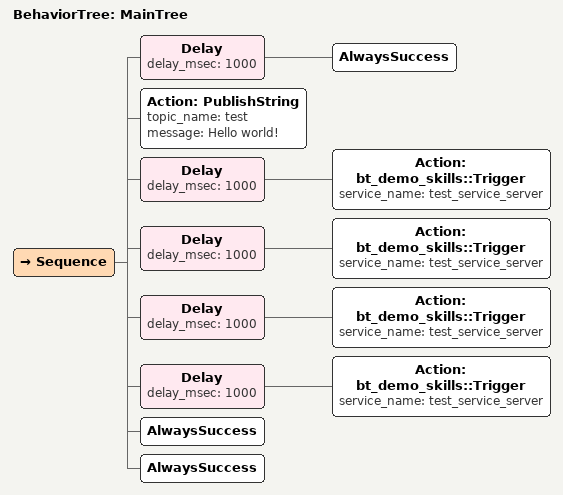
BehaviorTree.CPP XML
<?xml version="1.0"?>
<root BTCPP_format="4" main_tree_to_execute="MainTree">
    <BehaviorTree ID="MainTree">
        <Sequence>
            <Delay delay_msec="1000">
                <AlwaysSuccess />
            </Delay>
            <Action ID="PublishString" topic_name="test" message="Hello world!" />
            <Delay delay_msec="1000">
                <Action ID="bt_demo_skills::Trigger" service_name="test_service_server" />
            </Delay>
            <Delay delay_msec="1000">
                <Action ID="bt_demo_skills::Trigger" service_name="test_service_server" />
            </Delay>
            <Delay delay_msec="1000">
                <Action ID="bt_demo_skills::Trigger" service_name="test_service_server" />
            </Delay>
            <Delay delay_msec="1000">
                <Action ID="bt_demo_skills::Trigger" service_name="test_service_server" />
            </Delay>
            <AlwaysSuccess />
            <AlwaysSuccess />
        </Sequence>
    </BehaviorTree>
</root>
